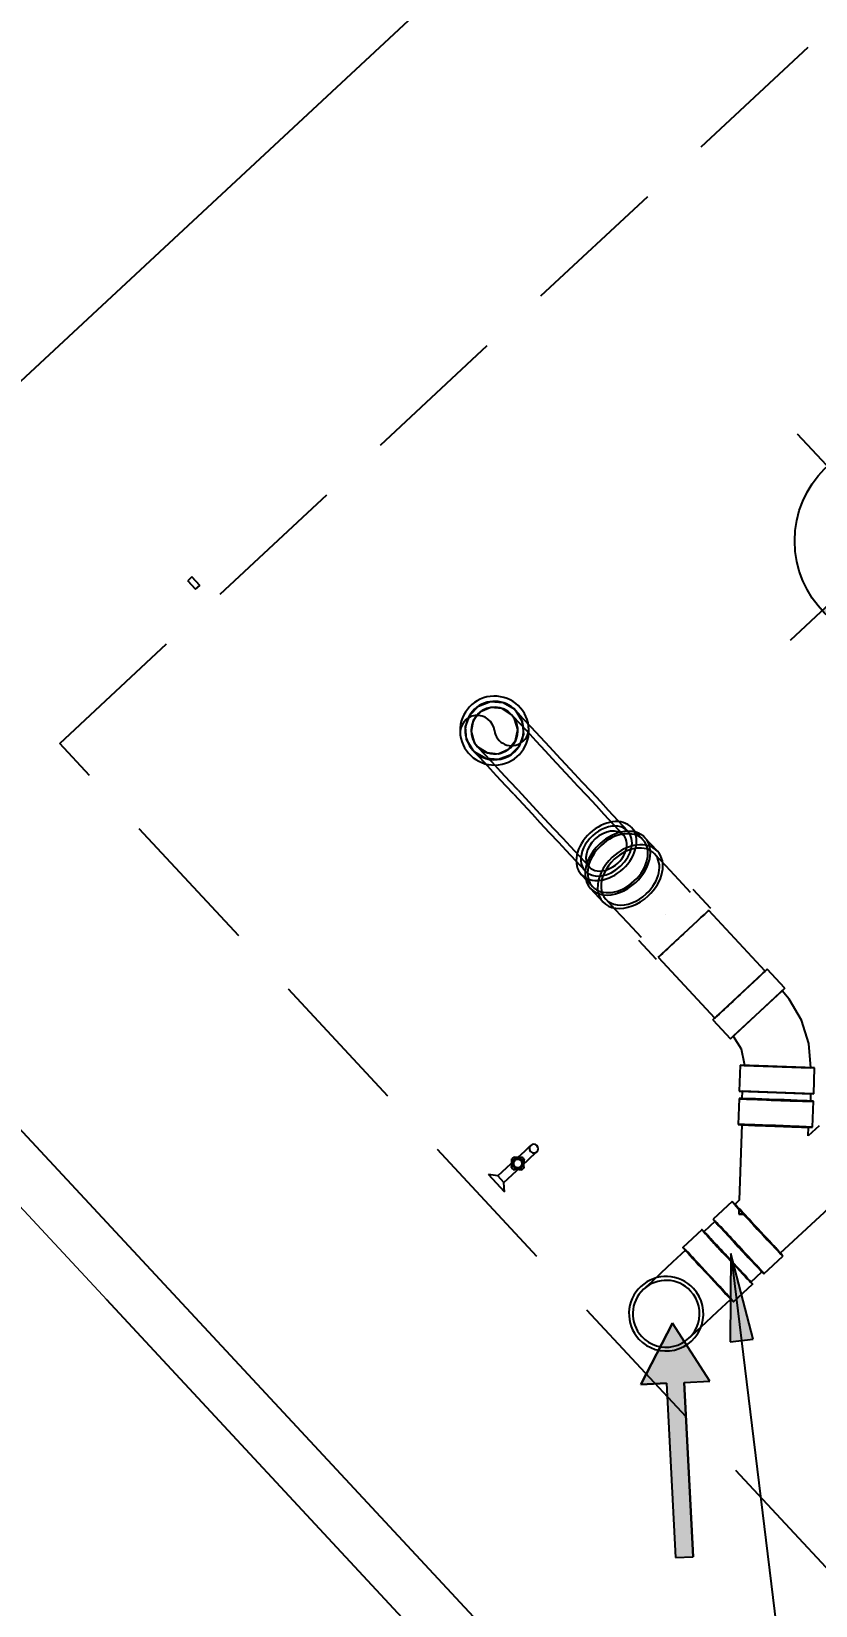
# Model space of a CAD drawing. Header units: millimetres. Extents: x 400392 to 401374, y 4543900 to 4544115.
# Drawn here: x 400512.136 to 400513.479, y 4543998.096 to 4544000.791 of the extents above; entities that cross this region are included whole.
import ezdxf

# ---------------------------------------------------------------- set-up
doc = ezdxf.new("R2010")
doc.units = ezdxf.units.MM
for name, pattern in [('CONTINU', [0]), ('DASHDOT2', [0.5, 0.25, -0.125, 0, -0.125]), ('HIDDEN', [0.375, 0.25, -0.125])]:
    doc.linetypes.add(name, pattern=pattern)
doc.layers.add('A-DETL', color=90, linetype='Continuous', lineweight=15)
doc.layers.add('A-DETL-GENF', color=92, linetype='Continuous', lineweight=9)
for name, color, linetype in [('kiriş prota', 6, 'Continuous'), ('kolon tarama prota', 252, 'Continuous'), ('PRT-AL-TUNEL_EKSENI', 14, 'DASHDOT2'), ('st-s_level (kot)', 6, 'Continuous'), ('st-s_levelmark (kot işareti)', 4, 'Continuous')]:
    doc.layers.add(name, color=color, linetype=linetype)
doc.styles.add('OLCU', font='romanstw.shx')

# ---------------------------------------------------------------- blocks, each defined once
blk = doc.blocks.new('+24.06 mekanik')
at = {"layer": 'kolon tarama prota'}
for points in [[(106100.6, 203584.1), (106250.6, 203564.4), (106250.6, 203603.9)], [(106207.1, 203470), (106313.1, 203521.7), (106310.1, 203477.9), (106608.2, 203457.1), (106606.1, 203427.1), (106308, 203447.9), (106304.9, 203404)]]:
    blk.add_hatch(color=253, dxfattribs=at).paths.add_polyline_path(points, flags=0)
at = {"layer": 'kolon tarama prota', "color": 253}
for p, q in [((106110.4, 203667.9), (105994.3, 203827.6)), ((105802.5, 203764.6), (105782.6, 203638.6)), ((105782.6, 203638.6), (105802.5, 203764.6)), ((105801.5, 203758.1), (105783.6, 203645.2)), ((105783.6, 203645.2), (105801.5, 203758.1)), ((105846.4, 203757.6), (105802.5, 203764.6)), ((105846.4, 203757.6), (105826.5, 203631.7)), ((105826.5, 203631.7), (105846.4, 203757.6)), ((105845.7, 203752.9), (105836.5, 203694.7)), ((105836.5, 203694.7), (105845.7, 203752.9)), ((105858.2, 203751), (105845.7, 203752.9)), ((105902.9, 203748.7), (105858.9, 203755.6)), ((105901.9, 203760.5), (105916.9, 203739.8)), ((105660.9, 203730.6), (105625, 203704.4)), ((105660.9, 203730.6), (105735.9, 203627.4)), ((105735.9, 203627.4), (105660.9, 203730.6)), ((105664.8, 203725.2), (105732, 203632.8)), ((105732, 203632.8), (105664.8, 203725.2)), ((105858.2, 203751), (105849, 203692.7)), ((105849, 203692.7), (105858.2, 203751)), ((105916.9, 203739.8), (105901.8, 203742.2)), ((105627.8, 203700.6), (105512.8, 203617)), ((105625, 203704.4), (105699.9, 203601.3)), ((105699.9, 203601.3), (105625, 203704.4)), ((105836.5, 203694.7), (105827.2, 203636.4)), ((105827.2, 203636.4), (105836.5, 203694.7)), ((105849, 203692.7), (105839.7, 203634.4)), ((105839.7, 203634.4), (105849, 203692.7)), ((106141.9, 203635.8), (106115.8, 203671.7)), ((105510, 203620.9), (105474.1, 203594.7)), ((105699.9, 203601.3), (105735.9, 203627.4)), ((105782.6, 203638.6), (105826.5, 203631.7)), ((105827.2, 203636.4), (105839.7, 203634.4)), ((105839, 203629.7), (105882.9, 203622.8)), ((105883.9, 203629.3), (106011.9, 203609)), ((106153.5, 203611.8), (106138.1, 203633)), ((105582.2, 203521.6), (105697.2, 203605.1)), ((106011.9, 203609), (106018, 203600.7)), ((106012.6, 203596.8), (106038.7, 203560.8)), ((106026.3, 203606.7), (106035.3, 203605.3)), ((106036.9, 203614.1), (106036.5, 203614.6)), ((106250.6, 203603.9), (106100.6, 203584.1)), ((106183.4, 203578.6), (106157.3, 203614.6)), ((106250.6, 203564.4), (106250.6, 203603.9)), ((105547.5, 203569.3), (105547.5, 203569.3)), ((105547.5, 203569.3), (105547.5, 203569.3)), ((106042.6, 203563.6), (106058, 203542.4)), ((106100.6, 203584.1), (106250.6, 203564.4)), ((106100.6, 203584.1), (109400.1, 203584.1)), ((105401.7, 203542.2), (105376.3, 203523.7)), ((105511.6, 203543.2), (105511.5, 203543.2)), ((105511.5, 203543.2), (105511.6, 203543.2)), ((105511.6, 203543.1), (105511.5, 203543.2)), ((105511.5, 203543.2), (105511.6, 203543.1)), ((106054.2, 203539.6), (106080.3, 203503.7)), ((105379, 203519.8), (105356.1, 203503.1)), ((105549, 203491.6), (105585, 203517.7)), ((106313.1, 203521.7), (106207.1, 203470)), ((106313.1, 203521.7), (106207.1, 203470)), ((106310.1, 203477.9), (106313.1, 203521.7)), ((106310.1, 203477.9), (106313.1, 203521.7)), ((105361.5, 203495.9), (105322.3, 203467.4)), ((105367.4, 203487.8), (105328.2, 203459.3)), ((106207.1, 203470), (106304.9, 203404)), ((106304.9, 203404), (106207.1, 203470)), ((106608.2, 203457.1), (106310.1, 203477.9)), ((106310.1, 203477.9), (106608.2, 203457.1)), ((106606.1, 203427.1), (106608.2, 203457.1)), ((106606.1, 203427.1), (106608.2, 203457.1)), ((105451.2, 203420.5), (105476.7, 203439)), ((106304.9, 203404), (106308, 203447.9)), ((106308, 203447.9), (106304.9, 203404)), ((106308, 203447.9), (106606.1, 203427.1)), ((106308, 203447.9), (106606.1, 203427.1)), ((105253.7, 203417.5), (105216.4, 203390.5)), ((105259.5, 203409.5), (105222.3, 203382.4)), ((105375.2, 203394.6), (105414.4, 203423.1)), ((105381.1, 203386.5), (105420.3, 203415)), ((105425.6, 203407.7), (105448.5, 203424.4)), ((105269.4, 203317.7), (105306.6, 203344.7)), ((105275.2, 203309.6), (105312.4, 203336.6)), ((105884.4, 203253.9), (105897.5, 203235.8)), ((105909.7, 203244.6), (105896.5, 203262.7)), ((105932.9, 203212.7), (105909.7, 203244.6)), ((105897.5, 203235.8), (105920.8, 203203.8)), ((105916.5, 203188.4), (105948.9, 203211.9)), ((105948.9, 203211.9), (105916.5, 203188.4)), ((105920.8, 203203.8), (105916.5, 203188.4)), ((105920.8, 203203.8), (105932.9, 203212.7)), ((105932.9, 203212.7), (105920.8, 203203.8)), ((105932.9, 203212.7), (105920.8, 203203.8)), ((105920.8, 203203.8), (105932.9, 203212.7)), ((105948.9, 203211.9), (105932.9, 203212.7)), ((104855.3, 202819.1), (104839.1, 202807.4)), ((104839.1, 202807.4), (104855.3, 202819.1)), ((104861.2, 202811), (104845, 202799.3)), ((104845, 202799.3), (104861.2, 202811)), ((104861.2, 202811), (104855.3, 202819.1)), ((104839.1, 202807.4), (104845, 202799.3))]:
    blk.add_line(p, q, dxfattribs=at)
at = {"layer": 'kolon tarama prota', "color": 253, "flags": 128}
for points in [[(105801.5, 203758.1), (105759.8, 203759.9), (105718.8, 203752.2), (105680.6, 203735.5), (105664.8, 203725.2)], [(105732, 203632.8), (105755.1, 203643.7), (105780.6, 203645.6), (105783.6, 203645.2)], [(105405.6, 203536.8), (105427.9, 203553), (105454, 203572), (105478, 203589.4)], [(106235.9, 203495.1), (106233.2, 203498.9), (106225.1, 203510), (106212.5, 203527.4), (106196.6, 203549.3), (106178.9, 203573.7), (106178.1, 203574.7)], [(105545.2, 203496.9), (105517.4, 203476.8), (105491.8, 203458.1), (105472.8, 203444.3)], [(106085.6, 203507.6), (106103.4, 203483.1), (106119.4, 203461), (106132.2, 203443.5), (106140.5, 203432.1), (106143.5, 203427.9), (106143.5, 203427.9)], [(105322.3, 203467.4), (105306.3, 203455.8), (105287.4, 203442.1), (105268.6, 203428.4), (105253.7, 203417.5)], [(105328.2, 203459.3), (105312.2, 203447.7), (105293.3, 203434), (105274.5, 203420.3), (105259.5, 203409.5)], [(105133.6, 203330.3), (105137.4, 203333.1), (105148.2, 203340.9), (105164.3, 203352.6), (105183.2, 203366.4), (105202, 203380), (105216.4, 203390.5)], [(105139.5, 203322.2), (105143.3, 203325), (105154.1, 203332.8), (105170.2, 203344.6), (105189.1, 203358.3), (105207.9, 203371.9), (105222.3, 203382.4)], [(105306.6, 203344.7), (105322.6, 203356.4), (105341.4, 203370.1), (105360.2, 203383.7), (105375.2, 203394.6)], [(105312.4, 203336.6), (105328.4, 203348.3), (105347.3, 203362), (105366.1, 203375.6), (105381.1, 203386.5)], [(105192.4, 203249.4), (105172.5, 203240.8), (105150.9, 203241.3), (105131.5, 203251), (105118, 203268), (105113, 203289), (105117.3, 203310.2), (105130.2, 203327.6), (105133.6, 203330.3)], [(105139.5, 203322.2), (105127, 203307.4), (105123, 203288.5), (105128.3, 203269.9), (105141.7, 203256), (105160, 203250), (105179.1, 203253.2), (105186.5, 203257.5)], [(105133.6, 203330.3), (105153.4, 203338.9), (105175.1, 203338.4), (105194.5, 203328.7), (105207.9, 203311.8), (105213, 203290.7), (105208.6, 203269.5), (105195.7, 203252.1), (105192.4, 203249.4)], [(105186.5, 203257.5), (105198.9, 203272.3), (105203, 203291.2), (105197.7, 203309.8), (105184.3, 203323.7), (105165.9, 203329.7), (105146.9, 203326.5), (105139.5, 203322.2)], [(105269.4, 203317.7), (105253.3, 203306.1), (105234.5, 203292.4), (105215.7, 203278.7), (105199.9, 203267.3), (105189.7, 203259.8), (105186.5, 203257.5)], [(105275.2, 203309.6), (105259.2, 203298), (105240.3, 203284.3), (105221.6, 203270.6), (105205.8, 203259.2), (105195.5, 203251.7), (105192.4, 203249.4)], [(105896.5, 203262.7), (105890.2, 203271.4), (105887.7, 203274.8)], [(105875.6, 203266), (105878.2, 203262.4), (105884.4, 203253.9)]]:
    blk.add_lwpolyline(points, dxfattribs=at)
at = {"layer": 'kolon tarama prota', "color": 253}
for centre, radius, start, end in [((106189.7, 203461.5), 63.8, 126, 306), ((106189.7, 203461.5), 63.8, 126, 306), ((106189.7, 203461.5), 63.8, 306, 126), ((106189.7, 203461.5), 63.8, 306, 126), ((106189.7, 203461.5), 57.2, 306, 126), ((106189.7, 203461.5), 57.2, 126, 306), ((105163, 203289.9), 59, 0, 180), ((105163, 203319.4), 29.5, 270, 90), ((105163, 203289.9), 50, 126, 306), ((105163, 203289.9), 50, 126, 306), ((105163, 203289.9), 50, 126, 306), ((105163, 203289.9), 40, 126, 306), ((105163, 203289.9), 40, 126, 306), ((105163, 203289.9), 40, 126, 306), ((105163, 203289.9), 50, 306, 126), ((105163, 203289.9), 50, 306, 126), ((105163, 203289.9), 50, 306, 126), ((105163, 203289.9), 40, 306, 126), ((105163, 203289.9), 40, 306, 126), ((105163, 203289.9), 40, 306, 126), ((105163, 203289.9), 59, 180, 0), ((105163, 203260.4), 29.5, 90, 270), ((105881.6, 203270.4), 7.5, 36, 216), ((105881.6, 203270.4), 7.5, 216, 36), ((105903.6, 203240.2), 12.8, 126, 135.7572), ((105903.6, 203240.2), 9.09, 126, 306), ((105903.6, 203240.2), 12.8, 116.2428, 126), ((105903.6, 203240.2), 7.5, 126, 216), ((105903.6, 203240.2), 9.09, 306, 126), ((105903.6, 203240.2), 7.5, 36, 126), ((105903.6, 203240.2), 7.5, 306, 36), ((105903.6, 203240.2), 12.8, 26.2428, 45.7572), ((105903.6, 203240.2), 12.8, 206.2428, 225.7572), ((105903.6, 203240.2), 7.5, 216, 306), ((105903.6, 203240.2), 12.8, 296.2428, 306), ((105903.6, 203240.2), 12.8, 306, 315.7572)]:
    blk.add_arc(centre, radius, start, end, dxfattribs=at)
for centre, major_axis, ratio, start_param, end_param in [((105849, 203692.7), (10, 63), 0.007069, 6.276117, 9.417709), ((105849, 203692.7), (10, 63), 0.007069, 3.134524, 6.276117), ((105892.9, 203685.7), (10, 63), 0.007069, 6.276117, 9.417709), ((105892.9, 203685.7), (10, 63), 0.007069, 3.134524, 6.276117), ((105892.9, 203685.7), (8.9, 56.4), 0.007069, 6.276117, 9.417709), ((105892.9, 203685.7), (8.9, 56.4), 0.007069, 3.134524, 6.276117), ((105662.5, 203652.9), (-34.7, 47.7), 0.000005, 4.712389, 6.283185), ((105662.5, 203652.9), (-34.7, 47.7), 0.000005, 0, 1.570796), ((106064.2, 203634.3), (51.6, 37.5), 0.009996, 0, 3.141593), ((106064.2, 203634.3), (51.6, 37.5), 0.009996, 3.141593, 6.283185), ((105662.5, 203652.9), (-34.7, 47.7), 0.000005, 3.141593, 4.712389), ((105662.5, 203652.9), (-34.7, 47.7), 0.000005, 1.570796, 3.141593), ((106064.2, 203634.3), (46.2, 33.6), 0.009996, 0, 3.141593), ((106064.2, 203634.3), (46.2, 33.6), 0.009996, 3.141593, 6.283185), ((106090.3, 203598.3), (51.6, 37.5), 0.009996, 0, 3.141593), ((106090.3, 203598.3), (51.6, 37.5), 0.009996, 3.141593, 6.283185), ((106090.3, 203598.3), (47.7, 34.7), 0.009996, 0, 1.570796), ((106090.3, 203598.3), (47.7, 34.7), 0.009996, 4.712389, 6.283185), ((105547.5, 203569.3), (-34.7, 47.7), 0.000005, 0, 1.570796), ((105547.5, 203569.3), (-34.7, 47.7), 0.000005, 4.712389, 6.283185), ((106044.2, 203661.8), (8.9, 56.4), 0.007069, 2.562328, 3.134524), ((106044.2, 203661.8), (8.9, 56.4), 0.007069, 3.134524, 3.70672), ((106090.3, 203598.3), (47.7, 34.7), 0.009996, 1.570796, 3.141593), ((106090.3, 203598.3), (47.7, 34.7), 0.009996, 3.141593, 4.712389), ((106105.7, 203577.1), (51.6, 37.5), 0.009996, 4.712389, 7.853982), ((106105.7, 203577.1), (47.7, 34.7), 0.009996, 0, 1.570796), ((106105.7, 203577.1), (47.7, 34.7), 0.009996, 4.712389, 6.283185), ((105547.5, 203569.3), (-34.7, 47.7), 0.000005, 1.570796, 3.141593), ((105547.5, 203569.3), (-34.7, 47.7), 0.000005, 3.141593, 4.712389), ((106105.7, 203577.1), (51.6, 37.5), 0.009996, 1.570796, 4.712389), ((106105.7, 203577.1), (47.7, 34.7), 0.009996, 1.570796, 3.141593), ((106105.7, 203577.1), (47.7, 34.7), 0.009996, 3.141593, 4.712389), ((106131.9, 203541.1), (51.6, 37.5), 0.009996, 4.712389, 7.853982), ((106131.9, 203541.1), (46.2, 33.6), 0.009996, 4.712389, 7.853982), ((105413.8, 203472.1), (-37.5, 51.6), 0.707107, 4.712766, 7.854358), ((105439.2, 203490.6), (-37.5, 51.6), 0.707107, 4.712766, 7.854358), ((105439.2, 203490.6), (-33.6, 46.2), 0.707107, 4.712766, 7.854358), ((106131.9, 203541.1), (51.6, 37.5), 0.009996, 1.570796, 4.712389), ((106131.9, 203541.1), (46.2, 33.6), 0.009996, 1.570796, 4.712389), ((105390.9, 203455.4), (-34.7, 47.7), 0.707107, 4.712389, 6.283185), ((105413.8, 203472.1), (-34.7, 47.7), 0.707107, 0, 1.570796), ((105413.8, 203472.1), (-34.7, 47.7), 0.707107, 4.712389, 6.283185), ((105439.2, 203490.6), (-37.5, 51.6), 0.707107, 1.571173, 4.712766), ((105439.2, 203490.6), (-33.6, 46.2), 0.707107, 1.571173, 4.712766), ((105390.9, 203455.4), (-34.7, 47.7), 0.707107, 0, 1.570796), ((105390.9, 203455.4), (-29.4, 40.5), 0.707107, 0, 3.141593), ((105390.9, 203455.4), (23.5, -32.4), 0.707107, 3.141593, 6.283185), ((105390.9, 203455.4), (-29.4, 40.5), 0.707107, 3.141593, 6.283185), ((105390.9, 203455.4), (23.5, -32.4), 0.707107, 0, 3.141593), ((105413.8, 203472.1), (-37.5, 51.6), 0.707107, 1.571173, 4.712766), ((105413.8, 203472.1), (-34.7, 47.7), 0.707107, 3.141593, 4.712389), ((105390.9, 203455.4), (-34.7, 47.7), 0.707107, 3.141593, 4.712389), ((105390.9, 203455.4), (-34.7, 47.7), 0.707107, 1.570796, 3.141593), ((105413.8, 203472.1), (-34.7, 47.7), 0.707107, 1.570796, 3.141593)]:
    blk.add_ellipse(centre, major_axis=major_axis, ratio=ratio, start_param=start_param, end_param=end_param, dxfattribs=at)
for points, knots in [([(105892.1, 203234.5), (105892.2, 203234.9), (105892.3, 203235.4), (105892.5, 203236), (105892.6, 203236.3), (105892.6, 203236.6), (105892.7, 203236.8), (105892.7, 203237), (105892.8, 203237.1), (105892.8, 203237.4), (105892.9, 203237.7), (105893, 203238), (105893.1, 203238.3), (105893.1, 203238.4), (105893.1, 203238.5), (105893.1, 203238.6), (105893.1, 203238.7), (105893.2, 203238.8), (105893.2, 203239), (105893.3, 203239.3), (105893.4, 203239.7), (105893.5, 203240.2), (105893.6, 203240.8), (105893.6, 203241.3), (105893.7, 203241.6), (105893.7, 203241.8), (105893.8, 203242), (105893.8, 203242.3), (105893.9, 203242.8), (105894, 203243.3), (105894, 203243.9), (105894.1, 203244.3), (105894.1, 203244.6), (105894.1, 203244.8), (105894.1, 203244.9), (105894.1, 203245), (105894.1, 203245.1), (105894.2, 203245.2), (105894.2, 203245.3), (105894.2, 203245.6), (105894.2, 203246), (105894.2, 203246.2), (105894.3, 203246.5), (105894.3, 203246.7), (105894.3, 203246.9), (105894.3, 203247.1), (105894.3, 203247.4), (105894.3, 203247.7), (105894.4, 203248.3), (105894.4, 203248.8), (105894.4, 203249.2)], [-1, -1, -1, -1, -0.875, -0.84375, -0.8125, -0.78125, -0.765625, -0.75, -0.734375, -0.71875, -0.6875, -0.65625, -0.640625, -0.632812, -0.628906, -0.625, -0.621094, -0.617188, -0.609375, -0.59375, -0.578125, -0.5625, -0.53125, -0.515625, -0.507812, -0.5, -0.492188, -0.484375, -0.46875, -0.4375, -0.421875, -0.40625, -0.390625, -0.382812, -0.378906, -0.375, -0.371094, -0.367188, -0.359375, -0.34375, -0.3125, -0.28125, -0.265625, -0.25, -0.234375, -0.21875, -0.1875, -0.15625, -0.125, 0, 0, 0, 0]), ([(105897.5, 203235.8), (105897.3, 203236.1), (105896.9, 203236.8), (105896.5, 203237.6), (105896.3, 203238.4), (105896.2, 203238.9), (105896.1, 203239.4), (105896.1, 203239.8), (105896.1, 203240.1), (105896.1, 203240.5), (105896.1, 203240.9), (105896.2, 203241.4), (105896.3, 203242), (105896.4, 203242.4), (105896.5, 203242.7), (105896.6, 203243), (105896.8, 203243.5), (105897.1, 203244), (105897.5, 203244.7), (105898, 203245.2), (105898.6, 203245.8), (105899.2, 203246.3), (105899.9, 203246.7), (105900.6, 203247.1), (105901.3, 203247.4), (105902, 203247.6), (105902.6, 203247.7), (105903.1, 203247.7), (105903.4, 203247.7), (105903.8, 203247.7), (105904.2, 203247.7), (105904.8, 203247.6), (105905.3, 203247.5), (105905.7, 203247.4), (105906, 203247.3), (105906.3, 203247.2), (105906.6, 203247.1), (105907.1, 203246.9), (105907.6, 203246.6), (105908.2, 203246.1), (105909, 203245.5), (105909.4, 203244.9), (105909.7, 203244.6)], [0, 0, 0, 0, 0.055556, 0.111111, 0.138889, 0.166667, 0.194444, 0.208333, 0.222222, 0.236111, 0.25, 0.277778, 0.305556, 0.319444, 0.333333, 0.347222, 0.361111, 0.388889, 0.416667, 0.444444, 0.472222, 0.5, 0.527778, 0.555556, 0.583333, 0.611111, 0.638889, 0.652778, 0.666667, 0.680556, 0.694444, 0.722222, 0.75, 0.763889, 0.777778, 0.791667, 0.805556, 0.833333, 0.861111, 0.888889, 0.944444, 1, 1, 1, 1]), ([(105909.7, 203244.6), (105909.9, 203244.3), (105910.3, 203243.7), (105910.7, 203242.8), (105910.9, 203242.1), (105911, 203241.5), (105911.1, 203241), (105911.1, 203240.6), (105911.1, 203240.3), (105911.1, 203240), (105911.1, 203239.6), (105911, 203239), (105910.9, 203238.5), (105910.8, 203238.1), (105910.7, 203237.7), (105910.5, 203237.4), (105910.4, 203237), (105910.1, 203236.4), (105909.7, 203235.8), (105909.2, 203235.2), (105908.6, 203234.7), (105908, 203234.2), (105907.3, 203233.7), (105906.6, 203233.3), (105905.9, 203233.1), (105905.2, 203232.9), (105904.6, 203232.8), (105904.1, 203232.7), (105903.8, 203232.7), (105903.4, 203232.7), (105903, 203232.7), (105902.4, 203232.8), (105901.9, 203232.9), (105901.5, 203233), (105901.2, 203233.1), (105900.9, 203233.2), (105900.5, 203233.4), (105900.1, 203233.6), (105899.6, 203233.9), (105898.9, 203234.3), (105898.2, 203234.9), (105897.8, 203235.5), (105897.5, 203235.8)], [0, 0, 0, 0, 0.055556, 0.111111, 0.138889, 0.166667, 0.194444, 0.208333, 0.222222, 0.236111, 0.25, 0.277778, 0.305556, 0.319444, 0.333333, 0.347222, 0.361111, 0.388889, 0.416667, 0.444444, 0.472222, 0.5, 0.527778, 0.555556, 0.583333, 0.611111, 0.638889, 0.652778, 0.666667, 0.680556, 0.694444, 0.722222, 0.75, 0.763889, 0.777778, 0.791667, 0.805556, 0.833333, 0.861111, 0.888889, 0.944444, 1, 1, 1, 1]), ([(105897.9, 203251.7), (105898.3, 203251.6), (105898.7, 203251.5), (105899.3, 203251.3), (105899.7, 203251.3), (105899.9, 203251.2), (105900.2, 203251.1), (105900.3, 203251.1), (105900.5, 203251), (105900.7, 203251), (105901, 203250.9), (105901.4, 203250.8), (105901.7, 203250.8), (105901.8, 203250.7), (105901.9, 203250.7), (105902, 203250.7), (105902.1, 203250.7), (105902.2, 203250.6), (105902.4, 203250.6), (105902.7, 203250.5), (105903.1, 203250.5), (105903.6, 203250.4), (105904.2, 203250.3), (105904.7, 203250.2), (105905, 203250.1), (105905.2, 203250.1), (105905.4, 203250.1), (105905.6, 203250), (105906.1, 203249.9), (105906.7, 203249.9), (105907.3, 203249.8), (105907.7, 203249.8), (105908, 203249.7), (105908.2, 203249.7), (105908.3, 203249.7), (105908.4, 203249.7), (105908.4, 203249.7), (105908.5, 203249.7), (105908.7, 203249.6), (105909, 203249.6), (105909.3, 203249.6), (105909.6, 203249.6), (105909.9, 203249.6), (105910, 203249.5), (105910.2, 203249.5), (105910.5, 203249.5), (105910.7, 203249.5), (105911.1, 203249.5), (105911.7, 203249.4), (105912.2, 203249.4), (105912.6, 203249.4)], [-1, -1, -1, -1, -0.875, -0.84375, -0.8125, -0.78125, -0.765625, -0.75, -0.734375, -0.71875, -0.6875, -0.65625, -0.640625, -0.632812, -0.628906, -0.625, -0.621094, -0.617188, -0.609375, -0.59375, -0.578125, -0.5625, -0.53125, -0.515625, -0.507812, -0.5, -0.492188, -0.484375, -0.46875, -0.4375, -0.421875, -0.40625, -0.390625, -0.382812, -0.378906, -0.375, -0.371094, -0.367188, -0.359375, -0.34375, -0.3125, -0.28125, -0.265625, -0.25, -0.234375, -0.21875, -0.1875, -0.15625, -0.125, 0, 0, 0, 0]), ([(105915.1, 203245.9), (105915, 203245.6), (105914.9, 203245.1), (105914.7, 203244.5), (105914.6, 203244.2), (105914.6, 203243.9), (105914.5, 203243.7), (105914.4, 203243.5), (105914.4, 203243.3), (105914.3, 203243.1), (105914.3, 203242.8), (105914.2, 203242.4), (105914.1, 203242.2), (105914.1, 203242), (105914.1, 203241.9), (105914.1, 203241.8), (105914, 203241.8), (105914, 203241.6), (105914, 203241.5), (105913.9, 203241.2), (105913.8, 203240.8), (105913.7, 203240.2), (105913.6, 203239.6), (105913.5, 203239.1), (105913.5, 203238.9), (105913.5, 203238.7), (105913.4, 203238.5), (105913.4, 203238.2), (105913.3, 203237.7), (105913.2, 203237.1), (105913.2, 203236.5), (105913.1, 203236.1), (105913.1, 203235.8), (105913.1, 203235.6), (105913.1, 203235.5), (105913.1, 203235.5), (105913, 203235.4), (105913, 203235.3), (105913, 203235.1), (105913, 203234.8), (105913, 203234.5), (105912.9, 203234.2), (105912.9, 203234), (105912.9, 203233.8), (105912.9, 203233.6), (105912.9, 203233.4), (105912.9, 203233.1), (105912.9, 203232.7), (105912.8, 203232.1), (105912.8, 203231.6), (105912.8, 203231.3)], [-1, -1, -1, -1, -0.875, -0.84375, -0.8125, -0.78125, -0.765625, -0.75, -0.734375, -0.71875, -0.6875, -0.65625, -0.640625, -0.632812, -0.628906, -0.625, -0.621094, -0.617188, -0.609375, -0.59375, -0.578125, -0.5625, -0.53125, -0.515625, -0.507812, -0.5, -0.492188, -0.484375, -0.46875, -0.4375, -0.421875, -0.40625, -0.390625, -0.382812, -0.378906, -0.375, -0.371094, -0.367188, -0.359375, -0.34375, -0.3125, -0.28125, -0.265625, -0.25, -0.234375, -0.21875, -0.1875, -0.15625, -0.125, 0, 0, 0, 0]), ([(105909.3, 203228.7), (105908.9, 203228.8), (105908.5, 203228.9), (105907.8, 203229.1), (105907.5, 203229.2), (105907.3, 203229.3), (105907, 203229.3), (105906.8, 203229.4), (105906.7, 203229.4), (105906.4, 203229.5), (105906.2, 203229.5), (105905.8, 203229.6), (105905.5, 203229.7), (105905.4, 203229.7), (105905.3, 203229.7), (105905.2, 203229.8), (105905.1, 203229.8), (105905, 203229.8), (105904.8, 203229.8), (105904.5, 203229.9), (105904.1, 203230), (105903.6, 203230.1), (105903, 203230.2), (105902.5, 203230.3), (105902.2, 203230.3), (105902, 203230.4), (105901.8, 203230.4), (105901.6, 203230.4), (105901.1, 203230.5), (105900.5, 203230.6), (105899.9, 203230.6), (105899.5, 203230.7), (105899.2, 203230.7), (105899, 203230.7), (105898.9, 203230.8), (105898.8, 203230.8), (105898.8, 203230.8), (105898.7, 203230.8), (105898.5, 203230.8), (105898.2, 203230.8), (105897.9, 203230.9), (105897.6, 203230.9), (105897.3, 203230.9), (105897.1, 203230.9), (105897, 203230.9), (105896.7, 203230.9), (105896.4, 203230.9), (105896.1, 203231), (105895.5, 203231), (105895, 203231), (105894.6, 203231)], [-1, -1, -1, -1, -0.875, -0.84375, -0.8125, -0.78125, -0.765625, -0.75, -0.734375, -0.71875, -0.6875, -0.65625, -0.640625, -0.632812, -0.628906, -0.625, -0.621094, -0.617188, -0.609375, -0.59375, -0.578125, -0.5625, -0.53125, -0.515625, -0.507812, -0.5, -0.492188, -0.484375, -0.46875, -0.4375, -0.421875, -0.40625, -0.390625, -0.382812, -0.378906, -0.375, -0.371094, -0.367188, -0.359375, -0.34375, -0.3125, -0.28125, -0.265625, -0.25, -0.234375, -0.21875, -0.1875, -0.15625, -0.125, 0, 0, 0, 0])]:
    blk.add_open_spline(points, degree=3, knots=knots, dxfattribs=at)
for points in [[(105894.4, 203249.2), (105894.3, 203246.6), (105893.9, 203241.6), (105892.8, 203236.8), (105892.1, 203234.5)], [(105912.6, 203249.4), (105910, 203249.5), (105904.9, 203250), (105900.2, 203251.1), (105897.9, 203251.7)], [(105912.8, 203231.3), (105912.9, 203233.8), (105913.3, 203238.9), (105914.4, 203243.6), (105915.1, 203245.9)], [(105894.6, 203231), (105897.2, 203231), (105902.2, 203230.5), (105907, 203229.4), (105909.3, 203228.7)]]:
    blk.add_open_spline(points, degree=3, dxfattribs=at)
blk = doc.blocks.new('PLAN_KOT')
at = {"layer": 'st-s_levelmark (kot işareti)'}
h = blk.add_hatch(color=256, dxfattribs=at)
h.paths.add_polyline_path([(0, 17.5, 0.414214), (-17.5, 0), (0, 0)])
h.paths.add_polyline_path([(17.5, 0), (0, 0), (0, -17.5, 0.414214)])
for p, q in [((0, 25), (0, -25)), ((105, 0), (-25, 0))]:
    blk.add_line(p, q, dxfattribs=at)
blk.add_circle((0, 0), 17.5, dxfattribs=at)
at = {"layer": 'st-s_level (kot)', "color": 6, "style": 'OLCU', "width": 0.8}
for tag, p in [('KOT', (22.67, 9.78)), ('DÖŞEME_KALINLIĞI', (22.67, -27.63))]:
    blk.add_attdef(tag, p, '', height=20, dxfattribs=at)

msp = doc.modelspace()

# ---------------------------------------------------------------- linework, layer by layer
at = {"layer": 'A-DETL', "color": 1, "lineweight": 5}
msp.add_lwpolyline([(400410.498, 4544108.0413), (400518.4063, 4543992.0157)], dxfattribs=at)
at = {"layer": 'kiriş prota'}
msp.add_lwpolyline([(400513.657, 4543997.2544), (400511.4777, 4543999.5976), (400514.5605, 4544002.4648)], dxfattribs=at)
at = {"layer": 'kiriş prota', "linetype": 'HIDDEN'}
msp.add_lwpolyline([(400514.0231, 4543997.5949), (400512.1843, 4543999.572), (400514.901, 4544002.0986)], dxfattribs=at)
at = {"layer": 'PRT-AL-TUNEL_EKSENI', "ltscale": 10}
msp.add_line((400408.0665, 4544110.6557), (400521.0621, 4543989.1601), dxfattribs=at)

# ---------------------------------------------------------------- block references
at = {"layer": 'A-DETL-GENF', "xscale": 0.001, "yscale": 0.001, "zscale": 0.001, "rotation": 276.9239939588385}
msp.add_blockref('+24.06 mekanik', (400298.4438, 4544079.4828), dxfattribs=at)
at = {"layer": 'st-s_level (kot)', "linetype": 'CONTINU', "ltscale": 0.1, "xscale": 0.01, "yscale": 0.01, "zscale": 0.01, "rotation": 312.9239939588403}
msp.add_blockref('PLAN_KOT', (400513.618, 4543999.9186), dxfattribs=at).add_auto_attribs({'KOT': '+23.56', 'DÖŞEME_KALINLIĞI': 'd=50'})

doc.saveas('drawing.dxf')
